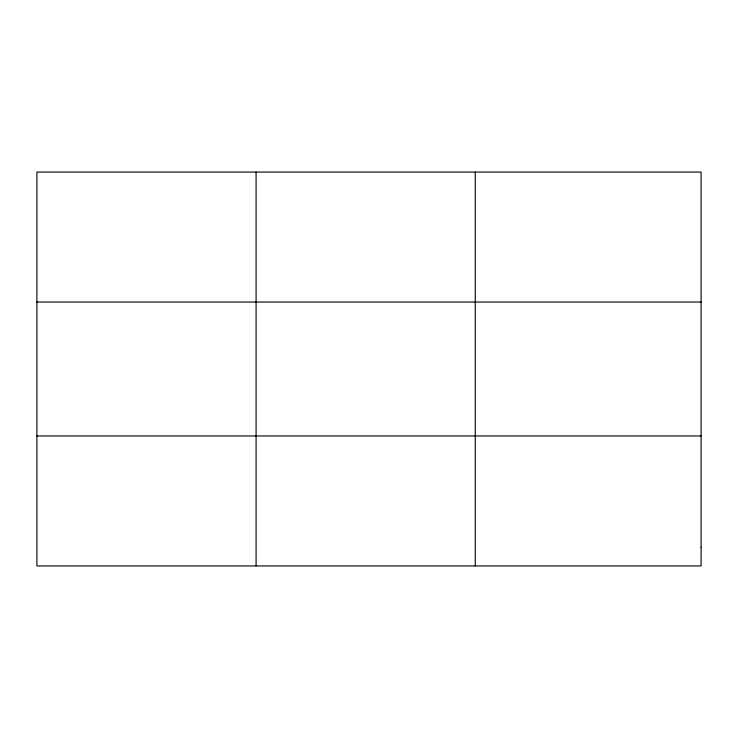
<?xml version="1.0" encoding="UTF-8"?>
<svg xmlns="http://www.w3.org/2000/svg" width="738" height="738" viewBox="0 0 738 738"><rect width="100%" height="100%" fill="white"/><g stroke="black" fill="none" stroke-linecap="round" stroke-linejoin="round"><path stroke-width="1.11" d="M256.086 172.065L256.086 565.935M475.272 172.065L475.272 565.935M36.9 302.045L701.1 302.045M36.9 435.955L701.1 435.955M701.1 547.365L701.1 565.935L36.9 565.935L36.9 172.065L701.1 172.065L701.1 547.365"/></g></svg>
